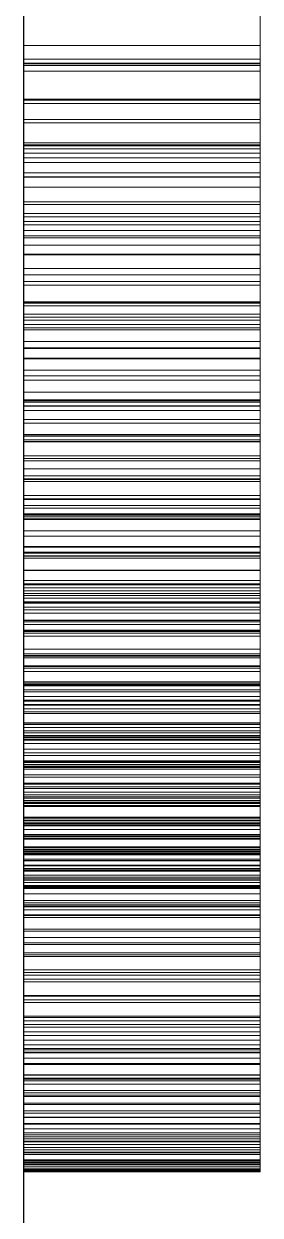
# Paper-space layout '01_三视图' of a CAD drawing. Header units: millimetres. Extents: x 8 to 451, y 8 to 289.
# Drawn here: x 53.925 to 54.025, y 170.682 to 171.184 of the extents above; entities that cross this region are included whole.
import ezdxf

# ---------------------------------------------------------------- set-up
doc = ezdxf.new("R2010")
doc.units = ezdxf.units.MM
doc.linetypes.add('WP_HIDDEN', pattern=[2.3, 1.5, -0.8])
doc.layers.add('HIDDEN', color=7, linetype='WP_HIDDEN', lineweight=13)
doc.layers.add('VISIBLE', color=7, linetype='CONTINUOUS', lineweight=25)

psp = doc.layouts.new('01_三视图')

# ---------------------------------------------------------------- linework, layer by layer
at = {"layer": 'HIDDEN'}
for points in [[(53.925, 170), (53.925, 170.03134), (53.925, 170.12379), (53.925, 170.27271), (53.925, 170.47064), (53.925, 170.70765), (53.925, 170.97185), (53.925, 171.25), (53.925, 171.52815), (53.925, 171.79235), (53.925, 172.02936), (53.925, 172.22729), (53.925, 172.37621), (53.925, 172.46866), (53.925, 172.5)], [(53.925, 171.78115), (53.925, 171.1677)], [(53.925, 171.16697), (53.925, 171.78115)], [(54.025, 171.78115), (54.025, 171.1677)], [(54.025, 171.16697), (54.025, 171.78115)], [(53.925, 171.6557), (53.925, 170.71813)], [(54.025, 171.6557), (54.025, 170.71813)], [(53.925, 171.16947), (53.925, 171.20829)], [(54.025, 171.16947), (54.025, 171.20829)], [(53.925, 171.2011), (53.925, 171.16679)], [(54.025, 171.2011), (54.025, 171.16679)], [(53.925, 171.19907), (53.925, 171.17525)], [(53.925, 171.15086), (53.925, 171.19707)], [(53.925, 171.19571), (53.925, 171.15268)], [(54.025, 171.19907), (54.025, 171.17525)], [(54.025, 171.15086), (54.025, 171.19707)], [(54.025, 171.19571), (54.025, 171.15268)], [(53.925, 171.18808), (53.925, 171.16679)], [(53.925, 171.16449), (53.925, 171.18692)], [(54.025, 171.18808), (54.025, 171.16679)], [(54.025, 171.16449), (54.025, 171.18692)], [(53.925, 171.16785), (53.925, 171.18442)], [(54.025, 171.16785), (54.025, 171.18442)], [(53.925, 171.17525), (54.025, 171.17525)], [(53.925, 171.17525), (53.925, 171.15215)], [(54.025, 171.17525), (54.025, 171.15215)], [(53.925, 171.1317), (53.925, 171.16947)], [(53.925, 171.16947), (54.025, 171.16947)], [(53.925, 171.15084), (53.925, 171.16785)], [(53.925, 171.16785), (54.025, 171.16785)], [(53.925, 171.13421), (53.925, 171.1677)], [(53.925, 171.1677), (53.925, 171.11969)], [(53.925, 171.1677), (54.025, 171.1677)], [(53.925, 171.12794), (53.925, 171.16697)], [(53.925, 171.16697), (53.925, 171.12585)], [(53.925, 171.16697), (54.025, 171.16697)], [(53.925, 171.16679), (53.925, 171.14403)], [(53.925, 171.16679), (53.925, 171.13294)], [(53.925, 171.16679), (54.025, 171.16679)], [(54.025, 171.1317), (54.025, 171.16947)], [(54.025, 171.15084), (54.025, 171.16785)], [(54.025, 171.1677), (54.025, 171.11969)], [(54.025, 171.13421), (54.025, 171.1677)], [(54.025, 171.12794), (54.025, 171.16697)], [(54.025, 171.16697), (54.025, 171.12585)], [(54.025, 171.16679), (54.025, 171.14403)], [(54.025, 171.16679), (54.025, 171.13294)], [(53.925, 171.14271), (53.925, 171.16449)], [(53.925, 171.16449), (54.025, 171.16449)], [(54.025, 171.14271), (54.025, 171.16449)], [(53.925, 171.15268), (53.925, 171.10926)], [(53.925, 171.15268), (54.025, 171.15268)], [(53.925, 171.15215), (54.025, 171.15215)], [(53.925, 171.15215), (53.925, 171.12979)], [(53.925, 171.10434), (53.925, 171.15086)], [(53.925, 171.15086), (54.025, 171.15086)], [(53.925, 171.1334), (53.925, 171.15084)], [(53.925, 171.15084), (54.025, 171.15084)], [(54.025, 171.15268), (54.025, 171.10926)], [(54.025, 171.15215), (54.025, 171.12979)], [(54.025, 171.10434), (54.025, 171.15086)], [(54.025, 171.1334), (54.025, 171.15084)], [(53.925, 171.14403), (53.925, 171.1198)], [(53.925, 171.14403), (54.025, 171.14403)], [(53.925, 171.12155), (53.925, 171.14271)], [(53.925, 171.14271), (54.025, 171.14271)], [(54.025, 171.14403), (54.025, 171.1198)], [(54.025, 171.12155), (54.025, 171.14271)], [(53.925, 171.10301), (53.925, 171.13421)], [(53.925, 171.13421), (54.025, 171.13421)], [(53.925, 171.11554), (53.925, 171.1334)], [(53.925, 171.1334), (54.025, 171.1334)], [(53.925, 171.13294), (53.925, 171.09954)], [(53.925, 171.13294), (54.025, 171.13294)], [(53.925, 171.09501), (53.925, 171.1317)], [(53.925, 171.1317), (54.025, 171.1317)], [(54.025, 171.10301), (54.025, 171.13421)], [(54.025, 171.11554), (54.025, 171.1334)], [(54.025, 171.13294), (54.025, 171.09954)], [(54.025, 171.09501), (54.025, 171.1317)], [(53.925, 171.12979), (54.025, 171.12979)], [(53.925, 171.12979), (53.925, 171.10816)], [(53.925, 171.09097), (53.925, 171.12794)], [(53.925, 171.12794), (54.025, 171.12794)], [(53.925, 171.12585), (53.925, 171.08696)], [(53.925, 171.12585), (54.025, 171.12585)], [(54.025, 171.12979), (54.025, 171.10816)], [(54.025, 171.09097), (54.025, 171.12794)], [(54.025, 171.12585), (54.025, 171.08696)], [(53.925, 171.10104), (53.925, 171.12155)], [(53.925, 171.12155), (54.025, 171.12155)], [(54.025, 171.10104), (54.025, 171.12155)], [(53.925, 171.1198), (53.925, 171.09409)], [(53.925, 171.1198), (54.025, 171.1198)], [(53.925, 171.11969), (53.925, 171.07575)], [(53.925, 171.11969), (54.025, 171.11969)], [(53.925, 171.09724), (53.925, 171.11554)], [(53.925, 171.11554), (54.025, 171.11554)], [(54.025, 171.1198), (54.025, 171.09409)], [(54.025, 171.11969), (54.025, 171.07575)], [(54.025, 171.09724), (54.025, 171.11554)], [(53.925, 171.10926), (53.925, 171.06544)], [(53.925, 171.10926), (54.025, 171.10926)], [(53.925, 171.10816), (54.025, 171.10816)], [(53.925, 171.10816), (53.925, 171.08726)], [(54.025, 171.10926), (54.025, 171.06544)], [(54.025, 171.10816), (54.025, 171.08726)], [(53.925, 171.0575), (53.925, 171.10434)], [(53.925, 171.10434), (54.025, 171.10434)], [(53.925, 171.07407), (53.925, 171.10301)], [(53.925, 171.10301), (54.025, 171.10301)], [(53.925, 171.08116), (53.925, 171.10104)], [(53.925, 171.10104), (54.025, 171.10104)], [(54.025, 171.0575), (54.025, 171.10434)], [(54.025, 171.07407), (54.025, 171.10301)], [(54.025, 171.08116), (54.025, 171.10104)], [(53.925, 171.09954), (53.925, 171.06659)], [(53.925, 171.09954), (54.025, 171.09954)], [(53.925, 171.07851), (53.925, 171.09724)], [(53.925, 171.09724), (54.025, 171.09724)], [(53.925, 171.05937), (53.925, 171.09501)], [(53.925, 171.09501), (54.025, 171.09501)], [(54.025, 171.09954), (54.025, 171.06659)], [(54.025, 171.07851), (54.025, 171.09724)], [(54.025, 171.05937), (54.025, 171.09501)], [(53.925, 171.09409), (53.925, 171.06691)], [(53.925, 171.09409), (54.025, 171.09409)], [(53.925, 171.05607), (53.925, 171.09097)], [(53.925, 171.09097), (54.025, 171.09097)], [(54.025, 171.09409), (54.025, 171.06691)], [(54.025, 171.05607), (54.025, 171.09097)], [(53.925, 171.08726), (54.025, 171.08726)], [(53.925, 171.08726), (53.925, 171.06709)], [(53.925, 171.08696), (53.925, 171.0503)], [(53.925, 171.08696), (54.025, 171.08696)], [(54.025, 171.08726), (54.025, 171.06709)], [(54.025, 171.08696), (54.025, 171.0503)], [(53.925, 171.06192), (53.925, 171.08116)], [(53.925, 171.08116), (54.025, 171.08116)], [(54.025, 171.06192), (54.025, 171.08116)], [(53.925, 171.06063), (53.925, 171.07851)], [(53.925, 171.07851), (54.025, 171.07851)], [(53.925, 171.07575), (53.925, 171.05529)], [(53.925, 171.07575), (54.025, 171.07575)], [(54.025, 171.06063), (54.025, 171.07851)], [(54.025, 171.07575), (54.025, 171.05529)], [(53.925, 171.04742), (53.925, 171.07407)], [(53.925, 171.07407), (54.025, 171.07407)], [(54.025, 171.04742), (54.025, 171.07407)], [(53.925, 171.06709), (54.025, 171.06709)], [(53.925, 171.06709), (53.925, 171.04765)], [(53.925, 171.06691), (53.925, 171.03827)], [(53.925, 171.06691), (54.025, 171.06691)], [(53.925, 171.06659), (53.925, 171.0341)], [(53.925, 171.06659), (54.025, 171.06659)], [(53.925, 171.06544), (53.925, 171.02123)], [(53.925, 171.06544), (54.025, 171.06544)], [(54.025, 171.06709), (54.025, 171.04765)], [(54.025, 171.06691), (54.025, 171.03827)], [(54.025, 171.06659), (54.025, 171.0341)], [(54.025, 171.06544), (54.025, 171.02123)], [(53.925, 171.04332), (53.925, 171.06192)], [(53.925, 171.06192), (54.025, 171.06192)], [(53.925, 171.04305), (53.925, 171.06063)], [(53.925, 171.06063), (54.025, 171.06063)], [(54.025, 171.04332), (54.025, 171.06192)], [(54.025, 171.04305), (54.025, 171.06063)], [(53.925, 171.02481), (53.925, 171.05937)], [(53.925, 171.05937), (54.025, 171.05937)], [(53.925, 171.01035), (53.925, 171.0575)], [(53.925, 171.0575), (54.025, 171.0575)], [(53.925, 171.02322), (53.925, 171.05607)], [(53.925, 171.05607), (54.025, 171.05607)], [(53.925, 171.05529), (53.925, 171.03585)], [(53.925, 171.05529), (54.025, 171.05529)], [(54.025, 171.02481), (54.025, 171.05937)], [(54.025, 171.01035), (54.025, 171.0575)], [(54.025, 171.02322), (54.025, 171.05607)], [(54.025, 171.05529), (54.025, 171.03585)], [(53.925, 171.0503), (53.925, 171.01588)], [(53.925, 171.0503), (54.025, 171.0503)], [(54.025, 171.0503), (54.025, 171.01588)], [(53.925, 171.04765), (54.025, 171.04765)], [(53.925, 171.04765), (53.925, 171.02894)], [(53.925, 171.02304), (53.925, 171.04742)], [(53.925, 171.04742), (54.025, 171.04742)], [(54.025, 171.04765), (54.025, 171.02894)], [(54.025, 171.02304), (54.025, 171.04742)], [(53.925, 171.02536), (53.925, 171.04332)], [(53.925, 171.04332), (54.025, 171.04332)], [(53.925, 171.02578), (53.925, 171.04305)], [(53.925, 171.04305), (54.025, 171.04305)], [(54.025, 171.02536), (54.025, 171.04332)], [(54.025, 171.02578), (54.025, 171.04305)], [(53.925, 171.03827), (53.925, 171.01107)], [(53.925, 171.03827), (54.025, 171.03827)], [(53.925, 171.03585), (53.925, 171.01743)], [(53.925, 171.03585), (54.025, 171.03585)], [(54.025, 171.03827), (54.025, 171.01107)], [(54.025, 171.03585), (54.025, 171.01743)], [(53.925, 171.0341), (53.925, 171.00206)], [(53.925, 171.0341), (54.025, 171.0341)], [(54.025, 171.0341), (54.025, 171.00206)], [(53.925, 171.02894), (54.025, 171.02894)], [(53.925, 171.02894), (53.925, 171.01096)], [(53.925, 171.00881), (53.925, 171.02578)], [(53.925, 171.02578), (54.025, 171.02578)], [(53.925, 171.00803), (53.925, 171.02536)], [(53.925, 171.02536), (54.025, 171.02536)], [(53.925, 170.9913), (53.925, 171.02481)], [(53.925, 171.02481), (54.025, 171.02481)], [(54.025, 171.02894), (54.025, 171.01096)], [(54.025, 171.00881), (54.025, 171.02578)], [(54.025, 171.00803), (54.025, 171.02536)], [(54.025, 170.9913), (54.025, 171.02481)], [(53.925, 170.99244), (53.925, 171.02322)], [(53.925, 171.02322), (54.025, 171.02322)], [(53.925, 171.00095), (53.925, 171.02304)], [(53.925, 171.02304), (54.025, 171.02304)], [(53.925, 171.02123), (53.925, 170.97763)], [(53.925, 171.02123), (54.025, 171.02123)], [(54.025, 170.99244), (54.025, 171.02322)], [(54.025, 171.00095), (54.025, 171.02304)], [(54.025, 171.02123), (54.025, 170.97763)], [(53.925, 171.01743), (53.925, 171.00002)], [(53.925, 171.01743), (54.025, 171.01743)], [(53.925, 171.01588), (53.925, 170.98368)], [(53.925, 171.01588), (54.025, 171.01588)], [(54.025, 171.01743), (54.025, 171.00002)], [(54.025, 171.01588), (54.025, 170.98368)], [(53.925, 171.01107), (53.925, 170.98533)], [(53.925, 171.01107), (54.025, 171.01107)], [(53.925, 171.01096), (54.025, 171.01096)], [(53.925, 171.01096), (53.925, 170.99372)], [(53.925, 170.9766), (53.925, 171.01035)], [(53.925, 171.01035), (54.025, 171.01035)], [(54.025, 171.01107), (54.025, 170.98533)], [(54.025, 171.01096), (54.025, 170.99372)], [(54.025, 170.9766), (54.025, 171.01035)], [(53.925, 170.99215), (53.925, 171.00881)], [(53.925, 171.00881), (54.025, 171.00881)], [(53.925, 171.00817), (53.925, 170.99657)], [(53.925, 170.98393), (53.925, 171.00817)], [(53.925, 171.00817), (54.025, 171.00817)], [(53.925, 170.99134), (53.925, 171.00803)], [(53.925, 171.00803), (54.025, 171.00803)], [(54.025, 170.99215), (54.025, 171.00881)], [(54.025, 171.00817), (54.025, 170.99657)], [(54.025, 170.98393), (54.025, 171.00817)], [(54.025, 170.99134), (54.025, 171.00803)], [(53.925, 171.00206), (53.925, 170.97047)], [(53.925, 171.00206), (54.025, 171.00206)], [(53.925, 170.98112), (53.925, 171.00095)], [(53.925, 171.00095), (54.025, 171.00095)], [(53.925, 171.00002), (53.925, 170.98362)], [(53.925, 171.00002), (54.025, 171.00002)], [(54.025, 171.00206), (54.025, 170.97047)], [(54.025, 170.98112), (54.025, 171.00095)], [(54.025, 171.00002), (54.025, 170.98362)], [(53.925, 170.99657), (53.925, 170.98001)], [(53.925, 170.99657), (54.025, 170.99657)], [(54.025, 170.99657), (54.025, 170.98001)], [(53.925, 170.99372), (54.025, 170.99372)], [(53.925, 170.99372), (53.925, 170.9772)], [(53.925, 170.96372), (53.925, 170.99244)], [(53.925, 170.99244), (54.025, 170.99244)], [(53.925, 170.97579), (53.925, 170.99215)], [(53.925, 170.99215), (54.025, 170.99215)], [(53.925, 170.97528), (53.925, 170.99134)], [(53.925, 170.99134), (54.025, 170.99134)], [(53.925, 170.95887), (53.925, 170.9913)], [(53.925, 170.9913), (54.025, 170.9913)], [(54.025, 170.99372), (54.025, 170.9772)], [(54.025, 170.96372), (54.025, 170.99244)], [(54.025, 170.97579), (54.025, 170.99215)], [(54.025, 170.97528), (54.025, 170.99134)], [(54.025, 170.95887), (54.025, 170.9913)], [(53.925, 170.98533), (53.925, 170.96104)], [(53.925, 170.98533), (54.025, 170.98533)], [(54.025, 170.98533), (54.025, 170.96104)], [(53.925, 170.96125), (53.925, 170.98393)], [(53.925, 170.98393), (54.025, 170.98393)], [(53.925, 170.98368), (53.925, 170.95372)], [(53.925, 170.98368), (54.025, 170.98368)], [(53.925, 170.98362), (53.925, 170.96824)], [(53.925, 170.98362), (54.025, 170.98362)], [(53.925, 170.96358), (53.925, 170.98112)], [(53.925, 170.98112), (54.025, 170.98112)], [(53.925, 170.98001), (53.925, 170.96386)], [(53.925, 170.98001), (54.025, 170.98001)], [(54.025, 170.96125), (54.025, 170.98393)], [(54.025, 170.98368), (54.025, 170.95372)], [(54.025, 170.98362), (54.025, 170.96824)], [(54.025, 170.96358), (54.025, 170.98112)], [(54.025, 170.98001), (54.025, 170.96386)], [(53.925, 170.97763), (53.925, 170.93566)], [(53.925, 170.97763), (54.025, 170.97763)], [(53.925, 170.9772), (54.025, 170.9772)], [(53.925, 170.9772), (53.925, 170.96142)], [(53.925, 170.94205), (53.925, 170.9766)], [(53.925, 170.9766), (54.025, 170.9766)], [(53.925, 170.95974), (53.925, 170.97579)], [(53.925, 170.97579), (54.025, 170.97579)], [(53.925, 170.95987), (53.925, 170.97528)], [(53.925, 170.97528), (54.025, 170.97528)], [(54.025, 170.97763), (54.025, 170.93566)], [(54.025, 170.9772), (54.025, 170.96142)], [(54.025, 170.94205), (54.025, 170.9766)], [(54.025, 170.95974), (54.025, 170.97579)], [(54.025, 170.95987), (54.025, 170.97528)], [(53.925, 170.97047), (53.925, 170.93993)], [(53.925, 170.97047), (54.025, 170.97047)], [(54.025, 170.97047), (54.025, 170.93993)], [(53.925, 170.96824), (53.925, 170.95387)], [(53.925, 170.96824), (54.025, 170.96824)], [(54.025, 170.96824), (54.025, 170.95387)], [(53.925, 170.96386), (53.925, 170.94813)], [(53.925, 170.96386), (54.025, 170.96386)], [(53.925, 170.93706), (53.925, 170.96372)], [(53.925, 170.96372), (54.025, 170.96372)], [(53.925, 170.94764), (53.925, 170.96358)], [(53.925, 170.96358), (54.025, 170.96358)], [(53.925, 170.96142), (54.025, 170.96142)], [(53.925, 170.96142), (53.925, 170.94636)], [(53.925, 170.94011), (53.925, 170.96125)], [(53.925, 170.96125), (54.025, 170.96125)], [(53.925, 170.96104), (53.925, 170.94944)], [(53.925, 170.96104), (54.025, 170.96104)], [(53.925, 170.94509), (53.925, 170.95987)], [(53.925, 170.95987), (54.025, 170.95987)], [(53.925, 170.944), (53.925, 170.95974)], [(53.925, 170.95974), (54.025, 170.95974)], [(54.025, 170.96386), (54.025, 170.94813)], [(54.025, 170.93706), (54.025, 170.96372)], [(54.025, 170.94764), (54.025, 170.96358)], [(54.025, 170.96142), (54.025, 170.94636)], [(54.025, 170.94011), (54.025, 170.96125)], [(54.025, 170.96104), (54.025, 170.94944)], [(54.025, 170.94509), (54.025, 170.95987)], [(54.025, 170.944), (54.025, 170.95974)], [(53.925, 170.94316), (53.925, 170.95887)], [(53.925, 170.95887), (54.025, 170.95887)], [(54.025, 170.94316), (54.025, 170.95887)], [(53.925, 170.95387), (53.925, 170.94051)], [(53.925, 170.95387), (54.025, 170.95387)], [(53.925, 170.95372), (53.925, 170.92599)], [(53.925, 170.95372), (54.025, 170.95372)], [(53.925, 170.94944), (53.925, 170.9382)], [(53.925, 170.94944), (54.025, 170.94944)], [(54.025, 170.95387), (54.025, 170.94051)], [(54.025, 170.95372), (54.025, 170.92599)], [(54.025, 170.94944), (54.025, 170.9382)], [(53.925, 170.94813), (53.925, 170.93281)], [(53.925, 170.94813), (54.025, 170.94813)], [(53.925, 170.93265), (53.925, 170.94764)], [(53.925, 170.94764), (54.025, 170.94764)], [(53.925, 170.94636), (54.025, 170.94636)], [(53.925, 170.94636), (53.925, 170.93204)], [(53.925, 170.93095), (53.925, 170.94509)], [(53.925, 170.94509), (54.025, 170.94509)], [(53.925, 170.92856), (53.925, 170.944)], [(53.925, 170.944), (54.025, 170.944)], [(54.025, 170.94813), (54.025, 170.93281)], [(54.025, 170.93265), (54.025, 170.94764)], [(54.025, 170.94636), (54.025, 170.93204)], [(54.025, 170.93095), (54.025, 170.94509)], [(54.025, 170.92856), (54.025, 170.944)], [(53.925, 170.92793), (53.925, 170.94316)], [(53.925, 170.94316), (54.025, 170.94316)], [(53.925, 170.90671), (53.925, 170.94205)], [(53.925, 170.94205), (54.025, 170.94205)], [(53.925, 170.94051), (53.925, 170.92817)], [(53.925, 170.94051), (54.025, 170.94051)], [(53.925, 170.92053), (53.925, 170.94011)], [(53.925, 170.94011), (54.025, 170.94011)], [(53.925, 170.93993), (53.925, 170.91105)], [(53.925, 170.93993), (54.025, 170.93993)], [(54.025, 170.92793), (54.025, 170.94316)], [(54.025, 170.90671), (54.025, 170.94205)], [(54.025, 170.94051), (54.025, 170.92817)], [(54.025, 170.92053), (54.025, 170.94011)], [(54.025, 170.93993), (54.025, 170.91105)], [(53.925, 170.9382), (53.925, 170.92732)], [(53.925, 170.9382), (54.025, 170.9382)], [(53.925, 170.91246), (53.925, 170.93706)], [(53.925, 170.93706), (54.025, 170.93706)], [(53.925, 170.93566), (53.925, 170.89533)], [(53.925, 170.93566), (54.025, 170.93566)], [(54.025, 170.9382), (54.025, 170.92732)], [(54.025, 170.91246), (54.025, 170.93706)], [(54.025, 170.93566), (54.025, 170.89533)], [(53.925, 170.93281), (53.925, 170.9179)], [(53.925, 170.93281), (54.025, 170.93281)], [(53.925, 170.91859), (53.925, 170.93265)], [(53.925, 170.93265), (54.025, 170.93265)], [(53.925, 170.93204), (54.025, 170.93204)], [(53.925, 170.93204), (53.925, 170.91851)], [(53.925, 170.93095), (54.025, 170.93095)], [(53.925, 170.91756), (53.925, 170.93095)], [(54.025, 170.93281), (54.025, 170.9179)], [(54.025, 170.91859), (54.025, 170.93265)], [(54.025, 170.93204), (54.025, 170.91851)], [(54.025, 170.91756), (54.025, 170.93095)], [(53.925, 170.91343), (53.925, 170.92856)], [(53.925, 170.92856), (54.025, 170.92856)], [(53.925, 170.92817), (53.925, 170.91684)], [(53.925, 170.92817), (54.025, 170.92817)], [(53.925, 170.91319), (53.925, 170.92793)], [(53.925, 170.92793), (54.025, 170.92793)], [(53.925, 170.92732), (53.925, 170.91681)], [(53.925, 170.92732), (54.025, 170.92732)], [(53.925, 170.92599), (53.925, 170.90049)], [(53.925, 170.92599), (54.025, 170.92599)], [(54.025, 170.91343), (54.025, 170.92856)], [(54.025, 170.92817), (54.025, 170.91684)], [(54.025, 170.91319), (54.025, 170.92793)], [(54.025, 170.92732), (54.025, 170.91681)], [(54.025, 170.92599), (54.025, 170.90049)], [(53.925, 170.90249), (53.925, 170.92053)], [(53.925, 170.92053), (54.025, 170.92053)], [(54.025, 170.90249), (54.025, 170.92053)], [(53.925, 170.90548), (53.925, 170.91859)], [(53.925, 170.91859), (54.025, 170.91859)], [(53.925, 170.91851), (54.025, 170.91851)], [(53.925, 170.91851), (53.925, 170.90586)], [(53.925, 170.9179), (53.925, 170.90341)], [(53.925, 170.9179), (54.025, 170.9179)], [(53.925, 170.90503), (53.925, 170.91756)], [(53.925, 170.91756), (54.025, 170.91756)], [(53.925, 170.91684), (53.925, 170.90653)], [(53.925, 170.91684), (54.025, 170.91684)], [(53.925, 170.91681), (53.925, 170.90666)], [(53.925, 170.91681), (54.025, 170.91681)], [(54.025, 170.90548), (54.025, 170.91859)], [(54.025, 170.91851), (54.025, 170.90586)], [(54.025, 170.9179), (54.025, 170.90341)], [(54.025, 170.90503), (54.025, 170.91756)], [(54.025, 170.91684), (54.025, 170.90653)], [(54.025, 170.91681), (54.025, 170.90666)], [(53.925, 170.89861), (53.925, 170.91343)], [(53.925, 170.91343), (54.025, 170.91343)], [(53.925, 170.89893), (53.925, 170.91319)], [(53.925, 170.91319), (54.025, 170.91319)], [(53.925, 170.88944), (53.925, 170.91246)], [(53.925, 170.91246), (54.025, 170.91246)], [(53.925, 170.91105), (53.925, 170.89723)], [(53.925, 170.91105), (54.025, 170.91105)], [(54.025, 170.89861), (54.025, 170.91343)], [(54.025, 170.89893), (54.025, 170.91319)], [(54.025, 170.88944), (54.025, 170.91246)], [(54.025, 170.91105), (54.025, 170.89723)], [(53.925, 170.87058), (53.925, 170.90671)], [(53.925, 170.90671), (54.025, 170.90671)], [(53.925, 170.90666), (53.925, 170.89687)], [(53.925, 170.90666), (54.025, 170.90666)], [(53.925, 170.90653), (53.925, 170.89723)], [(53.925, 170.90653), (54.025, 170.90653)], [(53.925, 170.90586), (54.025, 170.90586)], [(53.925, 170.90586), (53.925, 170.89409)], [(53.925, 170.89331), (53.925, 170.90548)], [(53.925, 170.90548), (54.025, 170.90548)], [(53.925, 170.89337), (53.925, 170.90503)], [(53.925, 170.90503), (54.025, 170.90503)], [(54.025, 170.87058), (54.025, 170.90671)], [(54.025, 170.90666), (54.025, 170.89687)], [(54.025, 170.90653), (54.025, 170.89723)], [(54.025, 170.90586), (54.025, 170.89409)], [(54.025, 170.89331), (54.025, 170.90548)], [(54.025, 170.89337), (54.025, 170.90503)], [(53.925, 170.90341), (53.925, 170.88933)], [(53.925, 170.90341), (54.025, 170.90341)], [(53.925, 170.88601), (53.925, 170.90249)], [(53.925, 170.90249), (54.025, 170.90249)], [(53.925, 170.90049), (53.925, 170.87683)], [(53.925, 170.90049), (54.025, 170.90049)], [(53.925, 170.88516), (53.925, 170.89893)], [(53.925, 170.89893), (54.025, 170.89893)], [(54.025, 170.90341), (54.025, 170.88933)], [(54.025, 170.88601), (54.025, 170.90249)], [(54.025, 170.90049), (54.025, 170.87683)], [(54.025, 170.88516), (54.025, 170.89893)], [(53.925, 170.88409), (53.925, 170.89861)], [(53.925, 170.89861), (54.025, 170.89861)], [(53.925, 170.89723), (53.925, 170.88871)], [(53.925, 170.89723), (53.925, 170.88383)], [(53.925, 170.89723), (54.025, 170.89723)], [(53.925, 170.89723), (54.025, 170.89723)], [(53.925, 170.89687), (53.925, 170.88744)], [(53.925, 170.89687), (54.025, 170.89687)], [(53.925, 170.89533), (53.925, 170.85662)], [(53.925, 170.89533), (54.025, 170.89533)], [(53.925, 170.89409), (54.025, 170.89409)], [(53.925, 170.89409), (53.925, 170.88318)], [(54.025, 170.88409), (54.025, 170.89861)], [(54.025, 170.89723), (54.025, 170.88871)], [(54.025, 170.89723), (54.025, 170.88383)], [(54.025, 170.89687), (54.025, 170.88744)], [(54.025, 170.89533), (54.025, 170.85662)], [(54.025, 170.89409), (54.025, 170.88318)], [(53.925, 170.88257), (53.925, 170.89337)], [(53.925, 170.89337), (54.025, 170.89337)], [(53.925, 170.88207), (53.925, 170.89331)], [(53.925, 170.89331), (54.025, 170.89331)], [(53.925, 170.86752), (53.925, 170.88944)], [(53.925, 170.88944), (54.025, 170.88944)], [(53.925, 170.88933), (53.925, 170.87566)], [(53.925, 170.88933), (54.025, 170.88933)], [(53.925, 170.88871), (53.925, 170.88075)], [(53.925, 170.88871), (54.025, 170.88871)], [(54.025, 170.88257), (54.025, 170.89337)], [(54.025, 170.88207), (54.025, 170.89331)], [(54.025, 170.86752), (54.025, 170.88944)], [(54.025, 170.88933), (54.025, 170.87566)], [(54.025, 170.88871), (54.025, 170.88075)], [(53.925, 170.88744), (53.925, 170.87838)], [(53.925, 170.88744), (54.025, 170.88744)], [(53.925, 170.87109), (53.925, 170.88601)], [(53.925, 170.88601), (54.025, 170.88601)], [(53.925, 170.87187), (53.925, 170.88516)], [(53.925, 170.88516), (54.025, 170.88516)], [(53.925, 170.86988), (53.925, 170.88409)], [(53.925, 170.88409), (54.025, 170.88409)], [(53.925, 170.88383), (53.925, 170.87084)], [(53.925, 170.88383), (54.025, 170.88383)], [(54.025, 170.88744), (54.025, 170.87838)], [(54.025, 170.87109), (54.025, 170.88601)], [(54.025, 170.87187), (54.025, 170.88516)], [(54.025, 170.86988), (54.025, 170.88409)], [(54.025, 170.88383), (54.025, 170.87084)], [(53.925, 170.88318), (54.025, 170.88318)], [(53.925, 170.88318), (53.925, 170.87315)], [(53.925, 170.87264), (53.925, 170.88257)], [(53.925, 170.88257), (54.025, 170.88257)], [(53.925, 170.87178), (53.925, 170.88207)], [(53.925, 170.88207), (54.025, 170.88207)], [(53.925, 170.88075), (53.925, 170.87333)], [(53.925, 170.88075), (54.025, 170.88075)], [(54.025, 170.88318), (54.025, 170.87315)], [(54.025, 170.87264), (54.025, 170.88257)], [(54.025, 170.87178), (54.025, 170.88207)], [(54.025, 170.88075), (54.025, 170.87333)], [(53.925, 170.87838), (53.925, 170.86172)], [(53.925, 170.87838), (54.025, 170.87838)], [(53.925, 170.87683), (53.925, 170.85461)], [(53.925, 170.87683), (54.025, 170.87683)], [(53.925, 170.87566), (53.925, 170.86241)], [(53.925, 170.87566), (54.025, 170.87566)], [(54.025, 170.87838), (54.025, 170.86172)], [(54.025, 170.87683), (54.025, 170.85461)], [(54.025, 170.87566), (54.025, 170.86241)], [(53.925, 170.87333), (53.925, 170.86646)], [(53.925, 170.87333), (54.025, 170.87333)], [(53.925, 170.87315), (54.025, 170.87315)], [(53.925, 170.87315), (53.925, 170.86399)], [(53.925, 170.86356), (53.925, 170.87264)], [(53.925, 170.87264), (54.025, 170.87264)], [(53.925, 170.85907), (53.925, 170.87187)], [(53.925, 170.87187), (54.025, 170.87187)], [(53.925, 170.86243), (53.925, 170.87178)], [(53.925, 170.87178), (54.025, 170.87178)], [(53.925, 170.85771), (53.925, 170.87109)], [(53.925, 170.87109), (54.025, 170.87109)], [(53.925, 170.87084), (53.925, 170.85826)], [(53.925, 170.87084), (54.025, 170.87084)], [(53.925, 170.83366), (53.925, 170.87058)], [(53.925, 170.87058), (54.025, 170.87058)], [(53.925, 170.85597), (53.925, 170.86988)], [(53.925, 170.86988), (54.025, 170.86988)], [(54.025, 170.87333), (54.025, 170.86646)], [(54.025, 170.87315), (54.025, 170.86399)], [(54.025, 170.86356), (54.025, 170.87264)], [(54.025, 170.85907), (54.025, 170.87187)], [(54.025, 170.86243), (54.025, 170.87178)], [(54.025, 170.85771), (54.025, 170.87109)], [(54.025, 170.87084), (54.025, 170.85826)], [(54.025, 170.83366), (54.025, 170.87058)], [(54.025, 170.85597), (54.025, 170.86988)], [(53.925, 170.84671), (53.925, 170.86752)], [(53.925, 170.86752), (54.025, 170.86752)], [(53.925, 170.86646), (53.925, 170.86014)], [(53.925, 170.86646), (54.025, 170.86646)], [(53.925, 170.86399), (54.025, 170.86399)], [(53.925, 170.86399), (53.925, 170.8557)], [(53.925, 170.85536), (53.925, 170.86356)], [(53.925, 170.86356), (54.025, 170.86356)], [(54.025, 170.84671), (54.025, 170.86752)], [(54.025, 170.86646), (54.025, 170.86014)], [(54.025, 170.86399), (54.025, 170.8557)], [(54.025, 170.85536), (54.025, 170.86356)], [(53.925, 170.8541), (53.925, 170.86243)], [(53.925, 170.86243), (54.025, 170.86243)], [(53.925, 170.86241), (53.925, 170.84957)], [(53.925, 170.86241), (54.025, 170.86241)], [(53.925, 170.86172), (53.925, 170.84729)], [(53.925, 170.86172), (54.025, 170.86172)], [(53.925, 170.86014), (53.925, 170.85437)], [(53.925, 170.86014), (54.025, 170.86014)], [(53.925, 170.84675), (53.925, 170.85907)], [(53.925, 170.85907), (54.025, 170.85907)], [(54.025, 170.8541), (54.025, 170.86243)], [(54.025, 170.86241), (54.025, 170.84957)], [(54.025, 170.86172), (54.025, 170.84729)], [(54.025, 170.86014), (54.025, 170.85437)], [(54.025, 170.84675), (54.025, 170.85907)], [(53.925, 170.85826), (53.925, 170.84609)], [(53.925, 170.85826), (54.025, 170.85826)], [(53.925, 170.8459), (53.925, 170.85771)], [(53.925, 170.85771), (54.025, 170.85771)], [(53.925, 170.85662), (53.925, 170.81955)], [(53.925, 170.85662), (54.025, 170.85662)], [(53.925, 170.84237), (53.925, 170.85597)], [(53.925, 170.85597), (54.025, 170.85597)], [(53.925, 170.8557), (54.025, 170.8557)], [(53.925, 170.8557), (53.925, 170.84829)], [(53.925, 170.84801), (53.925, 170.85536)], [(53.925, 170.85536), (54.025, 170.85536)], [(53.925, 170.85461), (53.925, 170.83382)], [(53.925, 170.85461), (54.025, 170.85461)], [(53.925, 170.85437), (53.925, 170.84915)], [(53.925, 170.85437), (54.025, 170.85437)], [(53.925, 170.84688), (53.925, 170.8541)], [(53.925, 170.8541), (54.025, 170.8541)], [(54.025, 170.85826), (54.025, 170.84609)], [(54.025, 170.8459), (54.025, 170.85771)], [(54.025, 170.85662), (54.025, 170.81955)], [(54.025, 170.84237), (54.025, 170.85597)], [(54.025, 170.8557), (54.025, 170.84829)], [(54.025, 170.84801), (54.025, 170.85536)], [(54.025, 170.85461), (54.025, 170.83382)], [(54.025, 170.85437), (54.025, 170.84915)], [(54.025, 170.84688), (54.025, 170.8541)], [(53.925, 170.84957), (53.925, 170.83714)], [(53.925, 170.84957), (54.025, 170.84957)], [(53.925, 170.84915), (53.925, 170.84448)], [(53.925, 170.84915), (54.025, 170.84915)], [(54.025, 170.84957), (54.025, 170.83714)], [(54.025, 170.84915), (54.025, 170.84448)], [(53.925, 170.84829), (54.025, 170.84829)], [(53.925, 170.84829), (53.925, 170.84174)], [(53.925, 170.84153), (53.925, 170.84801)], [(53.925, 170.84801), (54.025, 170.84801)], [(53.925, 170.84729), (53.925, 170.83508)], [(53.925, 170.84729), (54.025, 170.84729)], [(53.925, 170.84077), (53.925, 170.84688)], [(53.925, 170.84688), (54.025, 170.84688)], [(53.925, 170.83491), (53.925, 170.84675)], [(53.925, 170.84675), (54.025, 170.84675)], [(53.925, 170.82699), (53.925, 170.84671)], [(53.925, 170.84671), (54.025, 170.84671)], [(53.925, 170.84609), (53.925, 170.83434)], [(53.925, 170.84609), (54.025, 170.84609)], [(53.925, 170.83566), (53.925, 170.8459)], [(53.925, 170.8459), (54.025, 170.8459)], [(53.925, 170.84448), (53.925, 170.84036)], [(53.925, 170.84448), (54.025, 170.84448)], [(54.025, 170.84829), (54.025, 170.84174)], [(54.025, 170.84153), (54.025, 170.84801)], [(54.025, 170.84729), (54.025, 170.83508)], [(54.025, 170.84077), (54.025, 170.84688)], [(54.025, 170.83491), (54.025, 170.84675)], [(54.025, 170.82699), (54.025, 170.84671)], [(54.025, 170.84609), (54.025, 170.83434)], [(54.025, 170.83566), (54.025, 170.8459)], [(54.025, 170.84448), (54.025, 170.84036)], [(53.925, 170.82907), (53.925, 170.84237)], [(53.925, 170.84237), (54.025, 170.84237)], [(53.925, 170.84174), (54.025, 170.84174)], [(53.925, 170.84174), (53.925, 170.83607)], [(53.925, 170.83592), (53.925, 170.84153)], [(53.925, 170.84153), (54.025, 170.84153)], [(53.925, 170.83578), (53.925, 170.84077)], [(53.925, 170.84077), (54.025, 170.84077)], [(53.925, 170.84036), (53.925, 170.83679)], [(53.925, 170.84036), (54.025, 170.84036)], [(54.025, 170.82907), (54.025, 170.84237)], [(54.025, 170.84174), (54.025, 170.83607)], [(54.025, 170.83592), (54.025, 170.84153)], [(54.025, 170.83578), (54.025, 170.84077)], [(54.025, 170.84036), (54.025, 170.83679)], [(53.925, 170.83714), (53.925, 170.82513)], [(53.925, 170.83714), (54.025, 170.83714)], [(53.925, 170.83679), (53.925, 170.83376)], [(53.925, 170.83679), (54.025, 170.83679)], [(53.925, 170.83607), (54.025, 170.83607)], [(53.925, 170.83607), (53.925, 170.83127)], [(53.925, 170.83117), (53.925, 170.83592)], [(53.925, 170.83592), (54.025, 170.83592)], [(53.925, 170.83189), (53.925, 170.83578)], [(53.925, 170.83578), (54.025, 170.83578)], [(53.925, 170.827), (53.925, 170.83566)], [(53.925, 170.83566), (54.025, 170.83566)], [(53.925, 170.83508), (53.925, 170.82508)], [(53.925, 170.83508), (54.025, 170.83508)], [(53.925, 170.82356), (53.925, 170.83491)], [(53.925, 170.83491), (54.025, 170.83491)], [(53.925, 170.83434), (53.925, 170.823)], [(53.925, 170.83434), (54.025, 170.83434)], [(53.925, 170.83382), (53.925, 170.81448)], [(53.925, 170.83382), (54.025, 170.83382)], [(53.925, 170.83376), (53.925, 170.83129)], [(53.925, 170.83376), (54.025, 170.83376)], [(53.925, 170.79594), (53.925, 170.83366)], [(53.925, 170.83366), (54.025, 170.83366)], [(54.025, 170.83714), (54.025, 170.82513)], [(54.025, 170.83679), (54.025, 170.83376)], [(54.025, 170.83607), (54.025, 170.83127)], [(54.025, 170.83117), (54.025, 170.83592)], [(54.025, 170.83189), (54.025, 170.83578)], [(54.025, 170.827), (54.025, 170.83566)], [(54.025, 170.83508), (54.025, 170.82508)], [(54.025, 170.82356), (54.025, 170.83491)], [(54.025, 170.83434), (54.025, 170.823)], [(54.025, 170.83382), (54.025, 170.81448)], [(54.025, 170.83376), (54.025, 170.83129)], [(54.025, 170.79594), (54.025, 170.83366)], [(53.925, 170.82912), (53.925, 170.83189)], [(53.925, 170.83189), (54.025, 170.83189)], [(53.925, 170.83129), (53.925, 170.82937)], [(53.925, 170.83129), (54.025, 170.83129)], [(53.925, 170.83127), (54.025, 170.83127)], [(53.925, 170.83127), (53.925, 170.82735)], [(53.925, 170.82728), (53.925, 170.83117)], [(53.925, 170.83117), (54.025, 170.83117)], [(53.925, 170.82937), (53.925, 170.82799)], [(53.925, 170.82937), (54.025, 170.82937)], [(53.925, 170.82745), (53.925, 170.82912)], [(53.925, 170.82912), (54.025, 170.82912)], [(53.925, 170.81344), (53.925, 170.82907)], [(53.925, 170.82907), (54.025, 170.82907)], [(54.025, 170.82912), (54.025, 170.83189)], [(54.025, 170.83129), (54.025, 170.82937)], [(54.025, 170.83127), (54.025, 170.82735)], [(54.025, 170.82728), (54.025, 170.83117)], [(54.025, 170.82937), (54.025, 170.82799)], [(54.025, 170.82745), (54.025, 170.82912)], [(54.025, 170.81344), (54.025, 170.82907)], [(53.925, 170.82799), (53.925, 170.8269)], [(53.925, 170.82799), (54.025, 170.82799)], [(53.925, 170.8269), (53.925, 170.82745)], [(53.925, 170.82745), (54.025, 170.82745)], [(53.925, 170.82735), (54.025, 170.82735)], [(53.925, 170.82735), (53.925, 170.82429)], [(53.925, 170.82426), (53.925, 170.82728)], [(53.925, 170.82728), (54.025, 170.82728)], [(53.925, 170.81992), (53.925, 170.827)], [(53.925, 170.827), (54.025, 170.827)], [(53.925, 170.80837), (53.925, 170.82699)], [(53.925, 170.82699), (54.025, 170.82699)], [(53.925, 170.8269), (54.025, 170.8269)], [(53.925, 170.82513), (53.925, 170.81353)], [(53.925, 170.82513), (54.025, 170.82513)], [(53.925, 170.82508), (53.925, 170.81731)], [(53.925, 170.82508), (54.025, 170.82508)], [(53.925, 170.82429), (54.025, 170.82429)], [(53.925, 170.82429), (53.925, 170.82211)], [(53.925, 170.8221), (53.925, 170.82426)], [(53.925, 170.82426), (54.025, 170.82426)], [(53.925, 170.81269), (53.925, 170.82356)], [(53.925, 170.82356), (54.025, 170.82356)], [(54.025, 170.82799), (54.025, 170.8269)], [(54.025, 170.8269), (54.025, 170.82745)], [(54.025, 170.82735), (54.025, 170.82429)], [(54.025, 170.82426), (54.025, 170.82728)], [(54.025, 170.81992), (54.025, 170.827)], [(54.025, 170.80837), (54.025, 170.82699)], [(54.025, 170.82513), (54.025, 170.81353)], [(54.025, 170.82508), (54.025, 170.81731)], [(54.025, 170.82429), (54.025, 170.82211)], [(54.025, 170.8221), (54.025, 170.82426)], [(54.025, 170.81269), (54.025, 170.82356)], [(53.925, 170.823), (53.925, 170.81208)], [(53.925, 170.823), (54.025, 170.823)], [(53.925, 170.82211), (54.025, 170.82211)], [(53.925, 170.82211), (53.925, 170.82081)], [(53.925, 170.8208), (53.925, 170.8221)], [(53.925, 170.8221), (54.025, 170.8221)], [(53.925, 170.82081), (54.025, 170.82081)], [(53.925, 170.82081), (53.925, 170.82037)], [(53.925, 170.82037), (53.925, 170.8208)], [(53.925, 170.8208), (54.025, 170.8208)], [(53.925, 170.82037), (54.025, 170.82037)], [(53.925, 170.8144), (53.925, 170.81992)], [(53.925, 170.81992), (54.025, 170.81992)], [(53.925, 170.81955), (53.925, 170.78411)], [(53.925, 170.81955), (54.025, 170.81955)], [(54.025, 170.823), (54.025, 170.81208)], [(54.025, 170.82211), (54.025, 170.82081)], [(54.025, 170.8208), (54.025, 170.8221)], [(54.025, 170.82081), (54.025, 170.82037)], [(54.025, 170.82037), (54.025, 170.8208)], [(54.025, 170.8144), (54.025, 170.81992)], [(54.025, 170.81955), (54.025, 170.78411)], [(53.925, 170.81731), (53.925, 170.81176)], [(53.925, 170.81731), (54.025, 170.81731)], [(53.925, 170.81448), (53.925, 170.79657)], [(53.925, 170.81448), (54.025, 170.81448)], [(53.925, 170.81047), (53.925, 170.8144)], [(53.925, 170.8144), (54.025, 170.8144)], [(53.925, 170.81353), (53.925, 170.80234)], [(53.925, 170.81353), (54.025, 170.81353)], [(53.925, 170.79882), (53.925, 170.81344)], [(53.925, 170.81344), (54.025, 170.81344)], [(54.025, 170.81731), (54.025, 170.81176)], [(54.025, 170.81448), (54.025, 170.79657)], [(54.025, 170.81047), (54.025, 170.8144)], [(54.025, 170.81353), (54.025, 170.80234)], [(54.025, 170.79882), (54.025, 170.81344)], [(53.925, 170.80231), (53.925, 170.81269)], [(53.925, 170.81269), (54.025, 170.81269)], [(53.925, 170.81208), (53.925, 170.80156)], [(53.925, 170.81208), (54.025, 170.81208)], [(53.925, 170.81176), (53.925, 170.80843)], [(53.925, 170.81176), (54.025, 170.81176)], [(53.925, 170.8081), (53.925, 170.81047)], [(53.925, 170.81047), (54.025, 170.81047)], [(53.925, 170.80843), (53.925, 170.80732)], [(53.925, 170.80843), (54.025, 170.80843)], [(53.925, 170.79084), (53.925, 170.80837)], [(53.925, 170.80837), (54.025, 170.80837)], [(54.025, 170.80231), (54.025, 170.81269)], [(54.025, 170.81208), (54.025, 170.80156)], [(54.025, 170.81176), (54.025, 170.80843)], [(54.025, 170.8081), (54.025, 170.81047)], [(54.025, 170.80843), (54.025, 170.80732)], [(54.025, 170.79084), (54.025, 170.80837)], [(53.925, 170.80732), (53.925, 170.8081)], [(53.925, 170.8081), (54.025, 170.8081)], [(53.925, 170.80732), (54.025, 170.80732)], [(54.025, 170.80732), (54.025, 170.8081)], [(53.925, 170.80234), (53.925, 170.79157)], [(53.925, 170.80234), (54.025, 170.80234)], [(53.925, 170.79241), (53.925, 170.80231)], [(53.925, 170.80231), (54.025, 170.80231)], [(53.925, 170.80156), (53.925, 170.79147)], [(53.925, 170.80156), (54.025, 170.80156)], [(53.925, 170.78521), (53.925, 170.79882)], [(53.925, 170.79882), (54.025, 170.79882)], [(54.025, 170.80234), (54.025, 170.79157)], [(54.025, 170.79241), (54.025, 170.80231)], [(54.025, 170.80156), (54.025, 170.79147)], [(54.025, 170.78521), (54.025, 170.79882)], [(53.925, 170.79657), (53.925, 170.7801)], [(53.925, 170.79657), (54.025, 170.79657)], [(53.925, 170.75743), (53.925, 170.79594)], [(53.925, 170.79594), (54.025, 170.79594)], [(54.025, 170.79657), (54.025, 170.7801)], [(54.025, 170.75743), (54.025, 170.79594)], [(53.925, 170.783), (53.925, 170.79241)], [(53.925, 170.79241), (54.025, 170.79241)], [(53.925, 170.79157), (53.925, 170.78121)], [(53.925, 170.79157), (54.025, 170.79157)], [(53.925, 170.79147), (53.925, 170.77251)], [(53.925, 170.79147), (54.025, 170.79147)], [(53.925, 170.77442), (53.925, 170.79084)], [(53.925, 170.79084), (54.025, 170.79084)], [(54.025, 170.783), (54.025, 170.79241)], [(54.025, 170.79157), (54.025, 170.78121)], [(54.025, 170.79147), (54.025, 170.77251)], [(54.025, 170.77442), (54.025, 170.79084)], [(53.925, 170.7726), (53.925, 170.78521)], [(53.925, 170.78521), (54.025, 170.78521)], [(53.925, 170.78411), (53.925, 170.7503)], [(53.925, 170.78411), (54.025, 170.78411)], [(54.025, 170.7726), (54.025, 170.78521)], [(54.025, 170.78411), (54.025, 170.7503)], [(53.925, 170.77407), (53.925, 170.783)], [(53.925, 170.783), (54.025, 170.783)], [(53.925, 170.78121), (53.925, 170.77138)], [(53.925, 170.78121), (54.025, 170.78121)], [(53.925, 170.7801), (53.925, 170.76507)], [(53.925, 170.7801), (54.025, 170.7801)], [(54.025, 170.77407), (54.025, 170.783)], [(54.025, 170.78121), (54.025, 170.77138)], [(54.025, 170.7801), (54.025, 170.76507)], [(53.925, 170.7591), (53.925, 170.77442)], [(53.925, 170.77442), (54.025, 170.77442)], [(53.925, 170.76562), (53.925, 170.77407)], [(53.925, 170.77407), (54.025, 170.77407)], [(54.025, 170.7591), (54.025, 170.77442)], [(54.025, 170.76562), (54.025, 170.77407)], [(53.925, 170.76101), (53.925, 170.7726)], [(53.925, 170.7726), (54.025, 170.7726)], [(53.925, 170.77251), (53.925, 170.76373)], [(53.925, 170.77251), (54.025, 170.77251)], [(53.925, 170.77138), (53.925, 170.76218)], [(53.925, 170.77138), (54.025, 170.77138)], [(54.025, 170.76101), (54.025, 170.7726)], [(54.025, 170.77251), (54.025, 170.76373)], [(54.025, 170.77138), (54.025, 170.76218)], [(53.925, 170.75024), (53.925, 170.76562)], [(53.925, 170.76562), (54.025, 170.76562)], [(53.925, 170.76507), (53.925, 170.75148)], [(53.925, 170.76507), (54.025, 170.76507)], [(53.925, 170.76373), (53.925, 170.75552)], [(53.925, 170.76373), (54.025, 170.76373)], [(54.025, 170.75024), (54.025, 170.76562)], [(54.025, 170.76507), (54.025, 170.75148)], [(54.025, 170.76373), (54.025, 170.75552)], [(53.925, 170.76218), (53.925, 170.75361)], [(53.925, 170.76218), (54.025, 170.76218)], [(53.925, 170.75042), (53.925, 170.76101)], [(53.925, 170.76101), (54.025, 170.76101)], [(53.925, 170.75194), (53.925, 170.7591)], [(53.925, 170.7591), (54.025, 170.7591)], [(54.025, 170.76218), (54.025, 170.75361)], [(54.025, 170.75042), (54.025, 170.76101)], [(54.025, 170.75194), (54.025, 170.7591)], [(53.925, 170.71813), (53.925, 170.75743)], [(53.925, 170.75743), (54.025, 170.75743)], [(53.925, 170.75552), (53.925, 170.74787)], [(53.925, 170.75552), (54.025, 170.75552)], [(53.925, 170.75361), (53.925, 170.74568)], [(53.925, 170.75361), (54.025, 170.75361)], [(54.025, 170.71813), (54.025, 170.75743)], [(54.025, 170.75552), (54.025, 170.74787)], [(54.025, 170.75361), (54.025, 170.74568)], [(53.925, 170.74525), (53.925, 170.75194)], [(53.925, 170.75194), (54.025, 170.75194)], [(53.925, 170.75148), (53.925, 170.73942)], [(53.925, 170.75148), (54.025, 170.75148)], [(53.925, 170.74084), (53.925, 170.75042)], [(53.925, 170.75042), (54.025, 170.75042)], [(53.925, 170.7503), (53.925, 170.71813)], [(53.925, 170.7503), (54.025, 170.7503)], [(53.925, 170.73691), (53.925, 170.75024)], [(53.925, 170.75024), (54.025, 170.75024)], [(53.925, 170.74787), (53.925, 170.74079)], [(53.925, 170.74787), (54.025, 170.74787)], [(54.025, 170.74525), (54.025, 170.75194)], [(54.025, 170.75148), (54.025, 170.73942)], [(54.025, 170.74084), (54.025, 170.75042)], [(54.025, 170.7503), (54.025, 170.71813)], [(54.025, 170.73691), (54.025, 170.75024)], [(54.025, 170.74787), (54.025, 170.74079)], [(53.925, 170.74568), (53.925, 170.73839)], [(53.925, 170.74568), (54.025, 170.74568)], [(53.925, 170.73901), (53.925, 170.74525)], [(53.925, 170.74525), (54.025, 170.74525)], [(54.025, 170.74568), (54.025, 170.73839)], [(54.025, 170.73901), (54.025, 170.74525)], [(53.925, 170.73227), (53.925, 170.74084)], [(53.925, 170.74084), (54.025, 170.74084)], [(53.925, 170.74079), (53.925, 170.73427)], [(53.925, 170.74079), (54.025, 170.74079)], [(53.925, 170.73942), (53.925, 170.72896)], [(53.925, 170.73942), (54.025, 170.73942)], [(53.925, 170.73324), (53.925, 170.73901)], [(53.925, 170.73901), (54.025, 170.73901)], [(53.925, 170.73839), (53.925, 170.73172)], [(53.925, 170.73839), (54.025, 170.73839)], [(54.025, 170.73227), (54.025, 170.74084)], [(54.025, 170.74079), (54.025, 170.73427)], [(54.025, 170.73942), (54.025, 170.72896)], [(54.025, 170.73324), (54.025, 170.73901)], [(54.025, 170.73839), (54.025, 170.73172)], [(53.925, 170.72563), (53.925, 170.73691)], [(53.925, 170.73691), (54.025, 170.73691)], [(53.925, 170.73427), (53.925, 170.72832)], [(53.925, 170.73427), (54.025, 170.73427)], [(53.925, 170.72308), (53.925, 170.73324)], [(53.925, 170.73324), (54.025, 170.73324)], [(54.025, 170.72563), (54.025, 170.73691)], [(54.025, 170.73427), (54.025, 170.72832)], [(54.025, 170.72308), (54.025, 170.73324)], [(53.925, 170.7247), (53.925, 170.73227)], [(53.925, 170.73227), (54.025, 170.73227)], [(53.925, 170.73172), (53.925, 170.7257)], [(53.925, 170.73172), (54.025, 170.73172)], [(53.925, 170.72896), (53.925, 170.72011)], [(53.925, 170.72896), (54.025, 170.72896)], [(53.925, 170.72832), (53.925, 170.72294)], [(53.925, 170.72832), (54.025, 170.72832)], [(54.025, 170.7247), (54.025, 170.73227)], [(54.025, 170.73172), (54.025, 170.7257)], [(54.025, 170.72896), (54.025, 170.72011)], [(54.025, 170.72832), (54.025, 170.72294)], [(53.925, 170.7257), (53.925, 170.7203)], [(53.925, 170.7257), (54.025, 170.7257)], [(53.925, 170.71641), (53.925, 170.72563)], [(53.925, 170.72563), (54.025, 170.72563)], [(53.925, 170.71815), (53.925, 170.7247)], [(53.925, 170.7247), (54.025, 170.7247)], [(53.925, 170.71477), (53.925, 170.72308)], [(53.925, 170.72308), (54.025, 170.72308)], [(53.925, 170.72294), (53.925, 170.71813)], [(53.925, 170.72294), (54.025, 170.72294)], [(54.025, 170.7257), (54.025, 170.7203)], [(54.025, 170.71641), (54.025, 170.72563)], [(54.025, 170.71815), (54.025, 170.7247)], [(54.025, 170.71477), (54.025, 170.72308)], [(54.025, 170.72294), (54.025, 170.71813)], [(53.925, 170.7203), (53.925, 170.71554)], [(53.925, 170.7203), (54.025, 170.7203)], [(53.925, 170.72011), (53.925, 170.71287)], [(53.925, 170.72011), (54.025, 170.72011)], [(53.925, 170.7126), (53.925, 170.71815)], [(53.925, 170.71815), (54.025, 170.71815)], [(53.925, 170.71813), (53.925, 170.71388)], [(53.925, 170.71813), (54.025, 170.71813)], [(54.025, 170.7203), (54.025, 170.71554)], [(54.025, 170.72011), (54.025, 170.71287)], [(54.025, 170.7126), (54.025, 170.71815)], [(54.025, 170.71813), (54.025, 170.71388)], [(53.925, 170.70923), (53.925, 170.71641)], [(53.925, 170.71641), (54.025, 170.71641)], [(53.925, 170.71554), (53.925, 170.71142)], [(53.925, 170.71554), (54.025, 170.71554)], [(53.925, 170.70831), (53.925, 170.71477)], [(53.925, 170.71477), (54.025, 170.71477)], [(53.925, 170.71388), (53.925, 170.7102)], [(53.925, 170.71388), (54.025, 170.71388)], [(53.925, 170.71287), (53.925, 170.70724)], [(53.925, 170.71287), (54.025, 170.71287)], [(54.025, 170.70923), (54.025, 170.71641)], [(54.025, 170.71554), (54.025, 170.71142)], [(54.025, 170.70831), (54.025, 170.71477)], [(54.025, 170.71388), (54.025, 170.7102)], [(54.025, 170.71287), (54.025, 170.70724)], [(53.925, 170.70807), (53.925, 170.7126)], [(53.925, 170.7126), (54.025, 170.7126)], [(53.925, 170.71142), (53.925, 170.70793)], [(53.925, 170.71142), (54.025, 170.71142)], [(53.925, 170.7102), (53.925, 170.70453)], [(53.925, 170.7102), (54.025, 170.7102)], [(53.925, 170.7041), (53.925, 170.70923)], [(53.925, 170.70923), (54.025, 170.70923)], [(53.925, 170.70369), (53.925, 170.70831)], [(53.925, 170.70831), (54.025, 170.70831)], [(53.925, 170.70454), (53.925, 170.70807)], [(53.925, 170.70807), (54.025, 170.70807)], [(53.925, 170.70793), (53.925, 170.70508)], [(53.925, 170.70793), (54.025, 170.70793)], [(54.025, 170.70807), (54.025, 170.7126)], [(54.025, 170.71142), (54.025, 170.70793)], [(54.025, 170.7102), (54.025, 170.70453)], [(54.025, 170.7041), (54.025, 170.70923)], [(54.025, 170.70369), (54.025, 170.70831)], [(54.025, 170.70454), (54.025, 170.70807)], [(54.025, 170.70793), (54.025, 170.70508)], [(53.925, 170.70724), (53.925, 170.70322)], [(53.925, 170.70724), (54.025, 170.70724)], [(53.925, 170.70508), (53.925, 170.70286)], [(53.925, 170.70508), (54.025, 170.70508)], [(53.925, 170.70202), (53.925, 170.70454)], [(53.925, 170.70454), (54.025, 170.70454)], [(53.925, 170.70453), (53.925, 170.70113)], [(53.925, 170.70453), (54.025, 170.70453)], [(53.925, 170.70103), (53.925, 170.7041)], [(53.925, 170.7041), (54.025, 170.7041)], [(53.925, 170.70092), (53.925, 170.70369)], [(53.925, 170.70369), (54.025, 170.70369)], [(53.925, 170.70322), (53.925, 170.7008)], [(53.925, 170.70322), (54.025, 170.70322)], [(53.925, 170.70286), (53.925, 170.70127)], [(53.925, 170.70286), (54.025, 170.70286)], [(54.025, 170.70724), (54.025, 170.70322)], [(54.025, 170.70508), (54.025, 170.70286)], [(54.025, 170.70202), (54.025, 170.70454)], [(54.025, 170.70453), (54.025, 170.70113)], [(54.025, 170.70103), (54.025, 170.7041)], [(54.025, 170.70092), (54.025, 170.70369)], [(54.025, 170.70322), (54.025, 170.7008)], [(54.025, 170.70286), (54.025, 170.70127)], [(53.925, 170.7005), (53.925, 170.70202)], [(53.925, 170.70202), (54.025, 170.70202)], [(53.925, 170.70127), (53.925, 170.70032)], [(53.925, 170.70127), (54.025, 170.70127)], [(53.925, 170.70113), (53.925, 170.7)], [(53.925, 170.70113), (54.025, 170.70113)], [(53.925, 170.7), (53.925, 170.70103)], [(53.925, 170.70103), (54.025, 170.70103)], [(53.925, 170.7), (53.925, 170.70092)], [(53.925, 170.70092), (54.025, 170.70092)], [(53.925, 170.7008), (53.925, 170.7)], [(53.925, 170.7008), (54.025, 170.7008)], [(53.925, 170.7), (53.925, 170.7005)], [(53.925, 170.7005), (54.025, 170.7005)], [(53.925, 170.70032), (53.925, 170.7)], [(53.925, 170.70032), (54.025, 170.70032)], [(53.925, 170.7), (54.025, 170.7)], [(54.025, 170.7005), (54.025, 170.70202)], [(54.025, 170.70127), (54.025, 170.70032)], [(54.025, 170.70113), (54.025, 170.7)], [(54.025, 170.7), (54.025, 170.70103)], [(54.025, 170.7), (54.025, 170.70092)], [(54.025, 170.7008), (54.025, 170.7)], [(54.025, 170.7), (54.025, 170.7005)], [(54.025, 170.70032), (54.025, 170.7)]]:
    psp.add_lwpolyline(points, dxfattribs=at)
at = {"layer": 'VISIBLE'}
psp.add_lwpolyline([(53.925, 140.25), (53.925, 246.25)], dxfattribs=at)

doc.saveas('drawing.dxf')
